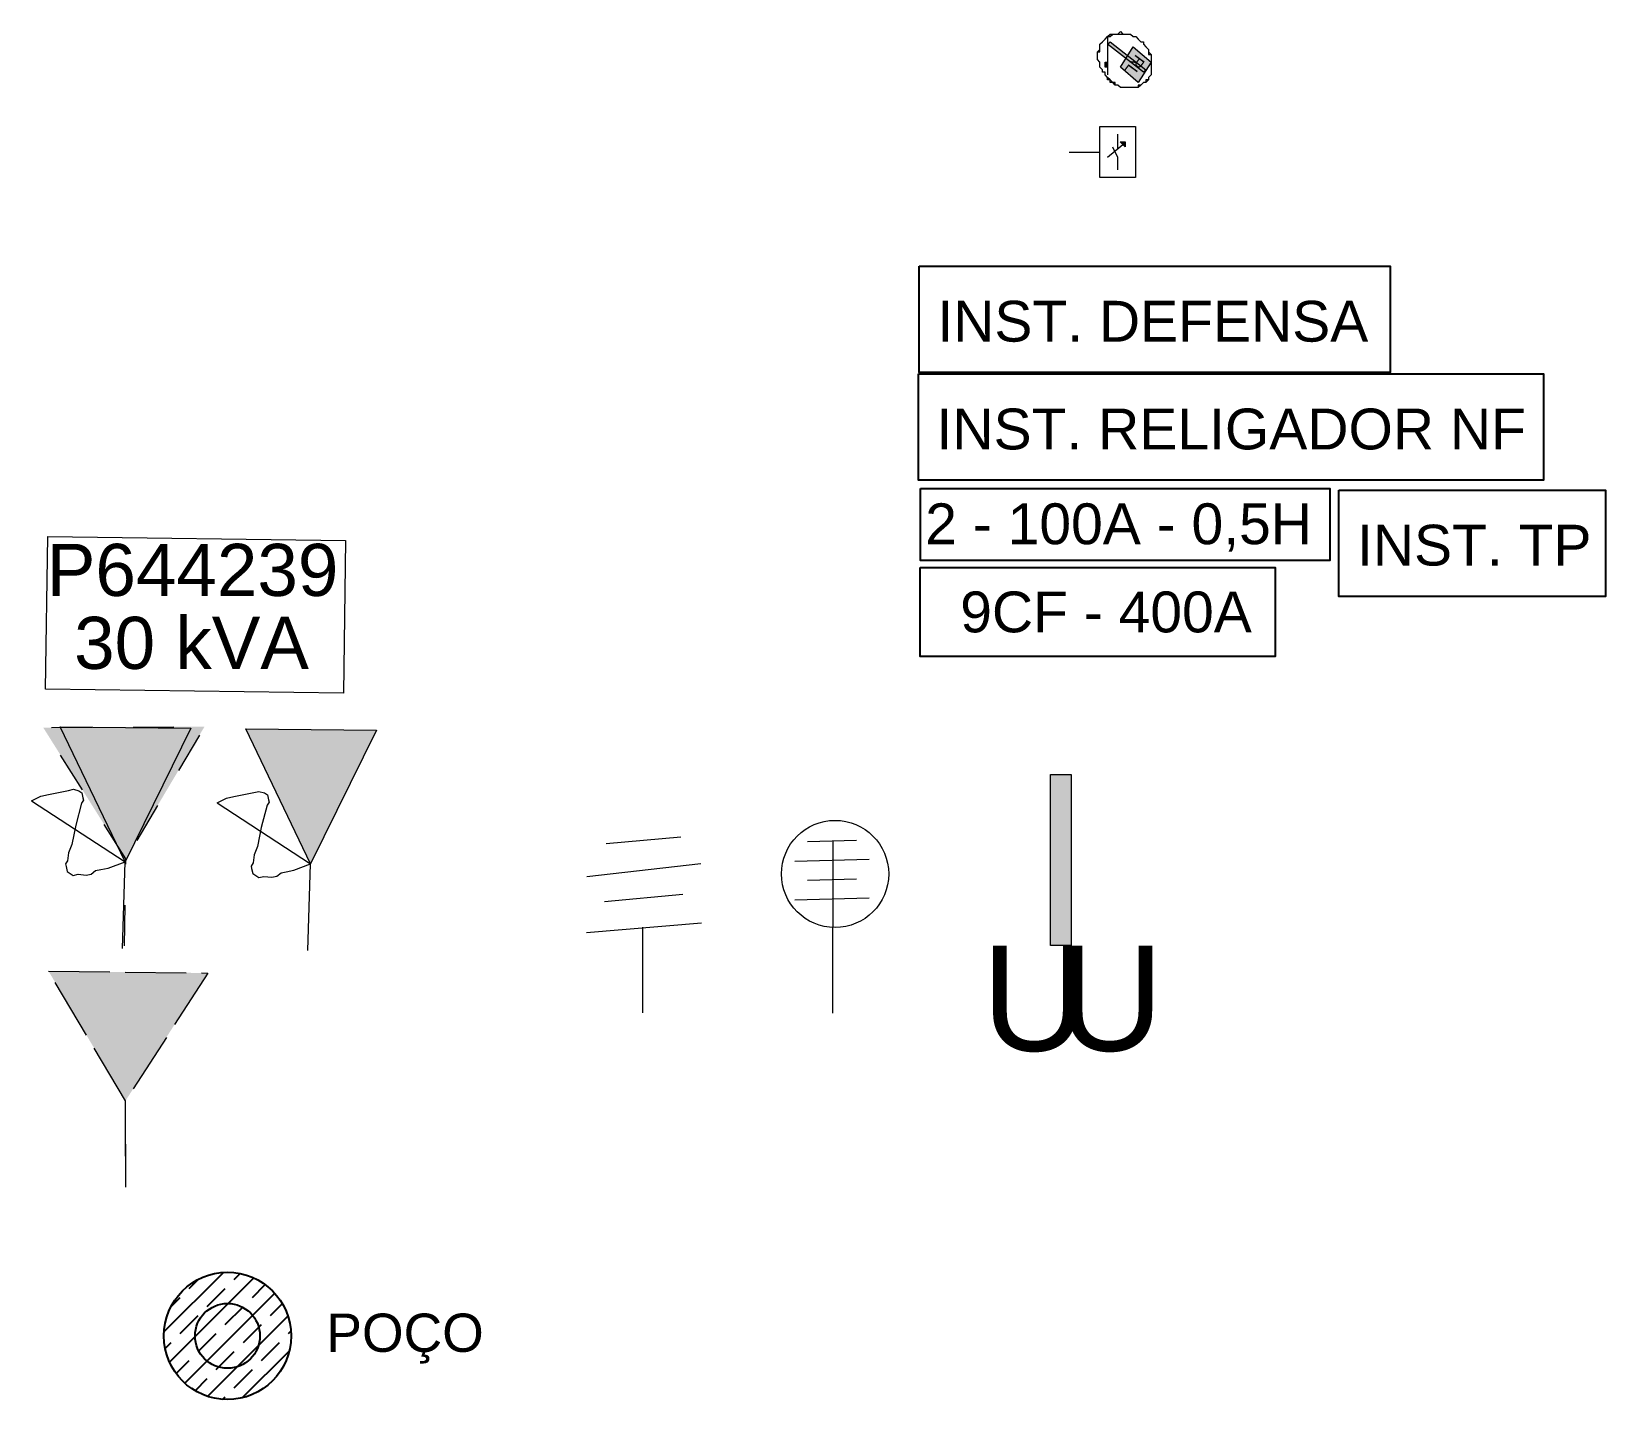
# Paper-space layout 'OBSERVAÇÕES' of a CAD drawing. Extents: x -300443 to 1108, y -9195518 to 518.
# Drawn here: x 443.6 to 505.3, y 364.3 to 417.9 of the extents above; entities that cross this region are included whole.
import ezdxf

# ---------------------------------------------------------------- set-up
doc = ezdxf.new("R2010")
doc.units = 0
doc.header["$MEASUREMENT"] = 0
doc.linetypes.add('ACAD_ISO02W100', pattern=[15, 12, -3])
doc.layers.get('0').update_dxf_attribs({"linetype": 'CONTINUOUS'})
for name, color, linetype in [('Estrutura civís', 7, 'CONTINUOUS'), ('FORMATO', 7, 'CONTINUOUS'), ('PARA-RAIOS', 7, 'CONTINUOUS'), ('RELIGADOR', 1, 'CONTINUOUS'), ('Textos', 7, 'CONTINUOUS'), ('TP', 7, 'CONTINUOUS'), ('TRAFO', 7, 'CONTINUOUS')]:
    doc.layers.add(name, color=color, linetype=linetype)
doc.styles.get("Standard").update_dxf_attribs({"font": 'arial.ttf'})

# ---------------------------------------------------------------- blocks, each defined once
blk = doc.blocks.new('PARA-RAIOS INST.')
at = {"layer": 'PARA-RAIOS', "color": 100, "lineweight": 0, "true_color": 0x00ff40}
for points in [[(71.933388, 281.615388), (73.843464, 281.665631)], [(72.922086, 274.886046), (72.938003, 281.64705)], [(71.430039, 280.842826), (74.344729, 280.924731)], [(71.931305, 280.101926), (73.841381, 280.152168)], [(71.427956, 279.329363), (74.342645, 279.411269)]]:
    blk.add_lwpolyline(points, dxfattribs=at)
blk.add_circle((73.00891, 280.344976), 2.100262, dxfattribs=at)
blk = doc.blocks.new('TP')
h = blk.add_hatch(color=7)
h.dxf.hatch_style = 2
h.paths.add_polyline_path([(91.811, 284.275), (92.612, 284.275), (92.612, 277.574), (91.811, 277.574)])
at = {"color": 7, "lineweight": 0}
blk.add_lwpolyline([(91.802, 284.282), (92.602, 284.282), (92.602, 277.581), (91.802, 277.581)], close=True, dxfattribs=at)
at = {"color": 7, "char_height": 4.1201, "attachment_point": 1}
for insert in [(89.102, 277.569), (92.068, 277.57)]:
    blk.add_mtext('{\\fArial|b0|i0|c0;U}', dxfattribs=dict(at, insert=insert))
blk = doc.blocks.new('TRAFO COM CHAVE')
at = {"layer": 'TRAFO'}
h = blk.add_hatch(color=7, dxfattribs=at)
h.dxf.hatch_style = 2
h.paths.add_polyline_path([(55.529, 280.858), (52.99, 286.15), (58.11, 286.099)])
at = {"layer": 'TRAFO', "color": 7, "lineweight": 0}
blk.add_lwpolyline([(55.529, 280.858), (52.99, 286.15), (58.11, 286.099)], close=True, dxfattribs=at)
for points in [[(51.859, 283.257), (52.23, 283.437), (52.524, 283.498), (52.72, 283.539), (52.915, 283.58), (53.111, 283.621), (53.307, 283.662), (53.503, 283.703), (53.719, 283.646), (53.837, 283.569), (53.878, 283.373), (53.899, 283.275), (53.822, 283.157), (53.594, 282.292), (53.444, 281.545), (53.31, 281.21), (53.273, 280.896), (53.196, 280.778), (53.217, 280.68), (53.258, 280.484), (53.376, 280.407), (53.494, 280.329), (53.69, 280.37), (54.004, 280.334), (54.2, 280.375), (54.375, 280.514), (54.571, 280.555), (54.865, 280.616), (55.529, 280.858)], [(51.859, 283.257), (55.529, 280.858)], [(55.423, 277.464), (55.529, 280.858)]]:
    blk.add_lwpolyline(points, dxfattribs=at)
blk = doc.blocks.new('PR EXIST.')
at = {"color": 7, "lineweight": 0}
for points in [[(63.657039, 280.589751), (66.58769, 280.84164)], [(62.897922, 279.295802), (67.36981, 279.803029)], [(63.593779, 278.3078), (66.661301, 278.595344)], [(62.88527, 277.100115), (67.392814, 277.470471)], [(65.09476, 273.948629), (65.09591, 277.310597)]]:
    blk.add_lwpolyline(points, dxfattribs=at)
blk = doc.blocks.new('RELIGADOR INST.')
h = blk.add_hatch(color=1)
h.dxf.hatch_style = 2
h.paths.add_polyline_path([(95.435, 311.81), (94.035, 312.91), (94.135, 313.01), (95.535, 311.91)])
h = blk.add_hatch(color=1)
h.dxf.hatch_style = 2
h.paths.add_polyline_path([(95.735, 312.21), (95.235, 311.41), (94.535, 312.01), (95.035, 312.81)])
h = blk.add_hatch(color=1)
h.dxf.hatch_style = 2
h.paths.add_polyline_path([(94.035, 312.21), (94.035, 312.01), (93.935, 312.01), (93.935, 312.21)])
at = {"color": 3, "lineweight": 0, "true_color": 0x00ff00}
for points in [[(94.035, 311.61), (93.935, 311.71), (93.935, 311.81), (93.835, 311.81), (93.835, 311.91), (93.735, 312.01), (93.735, 312.11), (93.735, 312.21), (93.635, 312.31), (93.635, 312.41), (93.635, 312.51), (93.635, 312.61), (93.735, 312.61), (93.735, 312.71), (93.735, 312.81), (93.735, 312.91), (93.835, 313.01), (93.935, 313.11), (94.035, 313.21), (94.135, 313.31), (94.235, 313.31), (94.335, 313.31), (94.435, 313.31), (94.535, 313.41), (94.635, 313.31), (94.735, 313.31), (94.835, 313.31), (94.935, 313.31), (95.035, 313.21), (95.135, 313.21), (95.235, 313.11), (95.335, 313.01), (95.435, 313.01), (95.435, 312.91), (95.535, 312.81), (95.635, 312.71), (95.635, 312.61), (95.735, 312.51), (95.735, 312.41), (95.735, 312.31), (95.735, 312.21), (95.735, 312.11), (95.735, 312.01), (95.735, 311.91), (95.735, 311.81), (95.735, 311.71), (95.635, 311.61), (95.635, 311.51), (95.535, 311.41), (95.435, 311.41)], [(95.435, 312.91), (95.535, 312.81), (95.635, 312.71), (95.635, 312.61), (95.735, 312.51), (95.735, 312.41), (95.735, 312.31), (95.735, 312.21), (95.735, 312.11), (95.735, 312.01), (95.735, 311.91), (95.735, 311.81), (95.735, 311.71), (95.635, 311.61), (95.635, 311.51), (95.535, 311.41), (95.435, 311.41), (95.335, 311.31), (95.235, 311.21), (95.135, 311.21), (95.035, 311.21), (94.935, 311.21), (94.835, 311.21), (94.735, 311.21), (94.635, 311.21), (94.535, 311.21), (94.435, 311.31), (94.335, 311.31), (94.235, 311.41), (94.135, 311.51), (94.035, 311.51), (94.035, 311.61), (93.935, 311.71), (93.935, 311.81), (93.835, 311.81), (93.835, 311.91), (93.735, 312.01), (93.735, 312.11), (93.735, 312.21), (93.635, 312.31), (93.635, 312.41), (93.635, 312.51), (93.635, 312.61), (93.735, 312.71), (93.735, 312.81), (93.735, 312.91), (93.835, 313.01), (93.935, 313.11), (94.035, 313.21)], [(94.035, 313.21), (94.135, 313.21), (94.235, 313.31), (94.335, 313.31), (94.435, 313.31), (94.535, 313.31), (94.635, 313.31), (94.735, 313.31), (94.835, 313.31), (94.935, 313.31), (95.035, 313.21), (95.135, 313.21), (95.235, 313.11), (95.335, 313.01), (95.435, 313.01), (95.435, 312.91), (95.535, 312.81), (95.635, 312.71), (95.635, 312.61), (95.635, 312.51), (95.735, 312.51), (95.735, 312.41), (95.735, 312.31), (95.735, 312.21), (95.735, 312.11), (95.735, 312.01), (95.735, 311.91), (95.735, 311.81), (95.735, 311.71), (95.635, 311.61), (95.635, 311.51), (95.535, 311.51), (95.535, 311.41), (95.435, 311.41), (95.335, 311.31), (95.235, 311.31), (95.235, 311.21), (95.135, 311.21), (95.035, 311.21), (94.935, 311.21), (94.835, 311.21), (94.735, 311.21), (94.635, 311.21), (94.535, 311.21), (94.435, 311.31), (94.335, 311.31), (94.335, 311.41), (94.235, 311.41), (94.135, 311.41), (94.135, 311.51), (94.035, 311.61)]]:
    blk.add_lwpolyline(points, dxfattribs=at)
at = {"color": 96, "lineweight": 0, "true_color": 0x008000}
blk.add_lwpolyline([(94.035, 313.21), (94.035, 311.71)], dxfattribs=at)
at = {"color": 7, "lineweight": 0}
blk.add_lwpolyline([(94.035, 313.21), (94.035, 311.71)], dxfattribs=at)
at = {"color": 1, "lineweight": 0, "true_color": 0xff0000}
blk.add_lwpolyline([(94.035, 313.21), (94.035, 311.71)], dxfattribs=at)
for points in [[(95.435, 311.81), (94.035, 312.91), (94.135, 313.01), (95.535, 311.91)], [(95.735, 312.21), (95.235, 311.41), (94.535, 312.01), (95.035, 312.81)]]:
    blk.add_lwpolyline(points, close=True, dxfattribs=at)
at = {"color": 7, "lineweight": 0}
blk.add_lwpolyline([(94.035, 312.21), (94.035, 312.11), (94.035, 312.01), (93.935, 312.01), (93.935, 312.11), (93.935, 312.21)], close=True, dxfattribs=at)
at = {"color": 7, "insert": (95.521, 312.268), "char_height": 0.45373, "attachment_point": 1, "rotation": 233.47246}
blk.add_mtext('{\\fArial|b0|i0|c0;RL}', dxfattribs=at)
blk = doc.blocks.new('CONTROLE DE RELIGADOR DE LINHA')
h = blk.add_hatch(color=7)
h.dxf.hatch_style = 2
h.paths.add_polyline_path([(94.725, 309.083), (94.725, 308.883), (94.525, 309.083)])
at = {"color": 7, "lineweight": 0}
for points in [[(93.725, 309.683), (95.125, 309.683), (95.125, 307.683), (93.725, 307.683)], [(94.525, 309.083), (94.725, 309.083), (94.725, 308.883)]]:
    blk.add_lwpolyline(points, close=True, dxfattribs=at)
for points in [[(94.425, 309.383), (94.425, 308.783)], [(92.525, 308.683), (93.725, 308.683)], [(94.025, 308.483), (94.625, 308.983)], [(94.225, 308.883), (94.425, 308.483)], [(94.425, 308.483), (94.425, 307.983)]]:
    blk.add_lwpolyline(points, dxfattribs=at)
blk = doc.blocks.new('TRAFO SUBST.')
h = blk.add_hatch(color=9)
h.dxf.hatch_style = 2
h.paths.add_polyline_path([(0.047, 3.406), (-3.189, 8.554), (3.131, 8.597)])
at = {"color": 40, "lineweight": 0, "true_color": 0xffd300}
for points in [[(-2.87, 8.557), (-1.269, 8.567)], [(0.331, 8.578), (1.931, 8.589)], [(2.927, 8.253), (2.109, 6.877)], [(-1.656, 6.116), (-2.508, 7.47)], [(1.292, 5.502), (0.475, 4.126)], [(0.047, 3.406), (-0.805, 4.761)], [(0.044, 3.2), (0.047, 3.406)], [(0, 0), (0.022, 1.6)]]:
    blk.add_lwpolyline(points, dxfattribs=at)
blk = doc.blocks.new('TRAFO COM CH INST')
at = {"layer": 'TRAFO'}
h = blk.add_hatch(color=0, dxfattribs=at)
h.dxf.hatch_style = 2
h.paths.add_polyline_path([(0.106, 3.394), (-2.433, 8.687), (2.687, 8.636)])
at = {"layer": 'TRAFO', "color": 7, "lineweight": 0}
blk.add_lwpolyline([(0.106, 3.394), (-2.433, 8.687), (2.687, 8.636)], close=True, dxfattribs=at)
for points in [[(-3.564, 5.793), (-3.193, 5.973), (-2.899, 6.034), (-2.704, 6.075), (-2.508, 6.116), (-2.312, 6.158), (-2.116, 6.199), (-1.921, 6.24), (-1.704, 6.183), (-1.586, 6.105), (-1.545, 5.91), (-1.524, 5.812), (-1.602, 5.693), (-1.829, 4.828), (-1.979, 4.081), (-2.114, 3.747), (-2.15, 3.433), (-2.227, 3.314), (-2.207, 3.216), (-2.166, 3.02), (-2.047, 2.943), (-1.929, 2.866), (-1.733, 2.907), (-1.419, 2.87), (-1.223, 2.911), (-1.048, 3.05), (-0.852, 3.091), (-0.558, 3.153), (0.106, 3.394)], [(-3.564, 5.793), (0.106, 3.394)], [(0, 0), (0.106, 3.394)]]:
    blk.add_lwpolyline(points, dxfattribs=at)
blk = doc.blocks.new('TR REMOVE')
at = {"layer": 'TRAFO'}
h = blk.add_hatch(color=9, dxfattribs=at)
h.dxf.hatch_style = 2
h.paths.add_polyline_path([(-0.021, 3.384), (-3.034, 8.473), (3.209, 8.396)])
at = {"color": 7, "lineweight": 0}
blk.add_lwpolyline([(0, 0), (-0.021, 3.384)], dxfattribs=at)
at = {"layer": 'TRAFO', "color": 2, "linetype": 'ACAD_ISO02W100', "lineweight": 0, "ltscale": 0.2}
blk.add_lwpolyline([(-0.021, 3.384), (-3.034, 8.473), (3.209, 8.396)], close=True, dxfattribs=at)
blk.add_lwpolyline([(0, 0), (-0.021, 3.384)], dxfattribs=at)
blk = doc.blocks.new('POÇO')
at = {"layer": 'Textos'}
h = blk.add_hatch(dxfattribs=at)
h.set_pattern_fill('JIS_STN_1E', color=1, style=0)
h.set_pattern_definition([(45, (-520604.1121, -8519889.4061), (-0.70710678119, 0.70710678119), []), (45, (-520603.4071, -8519889.4061), (-0.70710678119, 0.70710678119), [1, -0.5])])
h.paths.add_polyline_path([(2.495, 0, 1), (-2.495, 0, 1)])
at = {"layer": 'Textos', "color": 1}
for radius in [2.495, 1.271]:
    blk.add_circle((0, 0), radius, dxfattribs=at)

psp = doc.layouts.new('OBSERVAÇÕES')

# ---------------------------------------------------------------- linework, layer by layer
at = {"color": 1}
for points in [[(478.399, 408.73), (496.863, 408.73), (496.863, 404.558), (478.399, 404.558)], [(478.369, 404.505), (502.869, 404.505), (502.869, 400.333), (478.369, 400.333)], [(478.447, 400.018), (494.497, 400.018), (494.497, 397.186), (478.447, 397.186)], [(494.846, 399.952), (505.298, 399.952), (505.298, 395.78), (494.846, 395.78)], [(478.445, 396.912), (492.35, 396.912), (492.35, 393.421), (478.445, 393.421)]]:
    psp.add_lwpolyline(points, close=True, dxfattribs=at)
at = {"color": 1, "lineweight": 0, "true_color": 0xff0000}
psp.add_lwpolyline([(444.245, 398.127), (455.918, 397.97), (455.838, 391.994), (444.164, 392.151)], close=True, dxfattribs=at)

# ---------------------------------------------------------------- block references
psp.add_blockref('CONTROLE DE RELIGADOR DE LINHA', (391.751, 104.517))
at = {"layer": 'Estrutura civís'}
psp.add_blockref('POÇO', (451.292, 366.793), dxfattribs=at)
at = {"layer": 'PARA-RAIOS'}
for name, p in [('PARA-RAIOS INST.', (402.096, 104.557)), ('PR EXIST.', (402.476, 105.509))]:
    psp.add_blockref(name, p, dxfattribs=at)
at = {"layer": 'RELIGADOR'}
psp.add_blockref('RELIGADOR INST.', (391.751, 104.517), dxfattribs=at)
at = {"layer": 'TP'}
psp.add_blockref('TP', (391.751, 104.517), dxfattribs=at)
at = {"layer": 'TRAFO'}
for name, p in [('TRAFO COM CHAVE', (391.751, 104.517)), ('TRAFO SUBST.', (447.262, 382.083)), ('TRAFO COM CH INST', (454.446, 381.899)), ('TR REMOVE', (447.312, 372.621))]:
    psp.add_blockref(name, p, dxfattribs=at)

# ---------------------------------------------------------------- texts
at = {"color": 7, "insert": (486.305, 413.293), "char_height": 0.01765, "attachment_point": 1}
psp.add_mtext('{\\fArial|b0|i0|c0;P545981}', dxfattribs=at)
at = {"color": 1, "true_color": 0xff0000, "char_height": 2.04306, "attachment_point": 1}
for s, insert in [('{\\fArial|b0|i0|c0;P644239}', (444.212, 397.842)), ('{\\fArial|b0|i0|c0;30 kVA}', (445.282, 394.982))]:
    psp.add_mtext(s, dxfattribs=dict(at, insert=insert))
at = {"layer": 'Estrutura civís', "color": 1, "insert": (458.251, 367.667), "char_height": 1.5, "width": 12.32147, "attachment_point": 2}
psp.add_mtext('POÇO', dxfattribs=at)
at = {"layer": 'FORMATO', "color": 1, "char_height": 1.6, "width": 42.9914, "attachment_point": 1}
for s, insert in [('INST. DEFENSA', (479.112, 407.369)), ('INST. RELIGADOR NF', (479.081, 403.144)), ('\\pxqc;2 - 100A - 0,5H', (464.72, 399.428)), ('INST. TP', (495.558, 398.591)), ('\\pxql;9CF - 400A ', (480.008, 395.973))]:
    psp.add_mtext(s, dxfattribs=dict(at, insert=insert))

doc.saveas('drawing.dxf')
